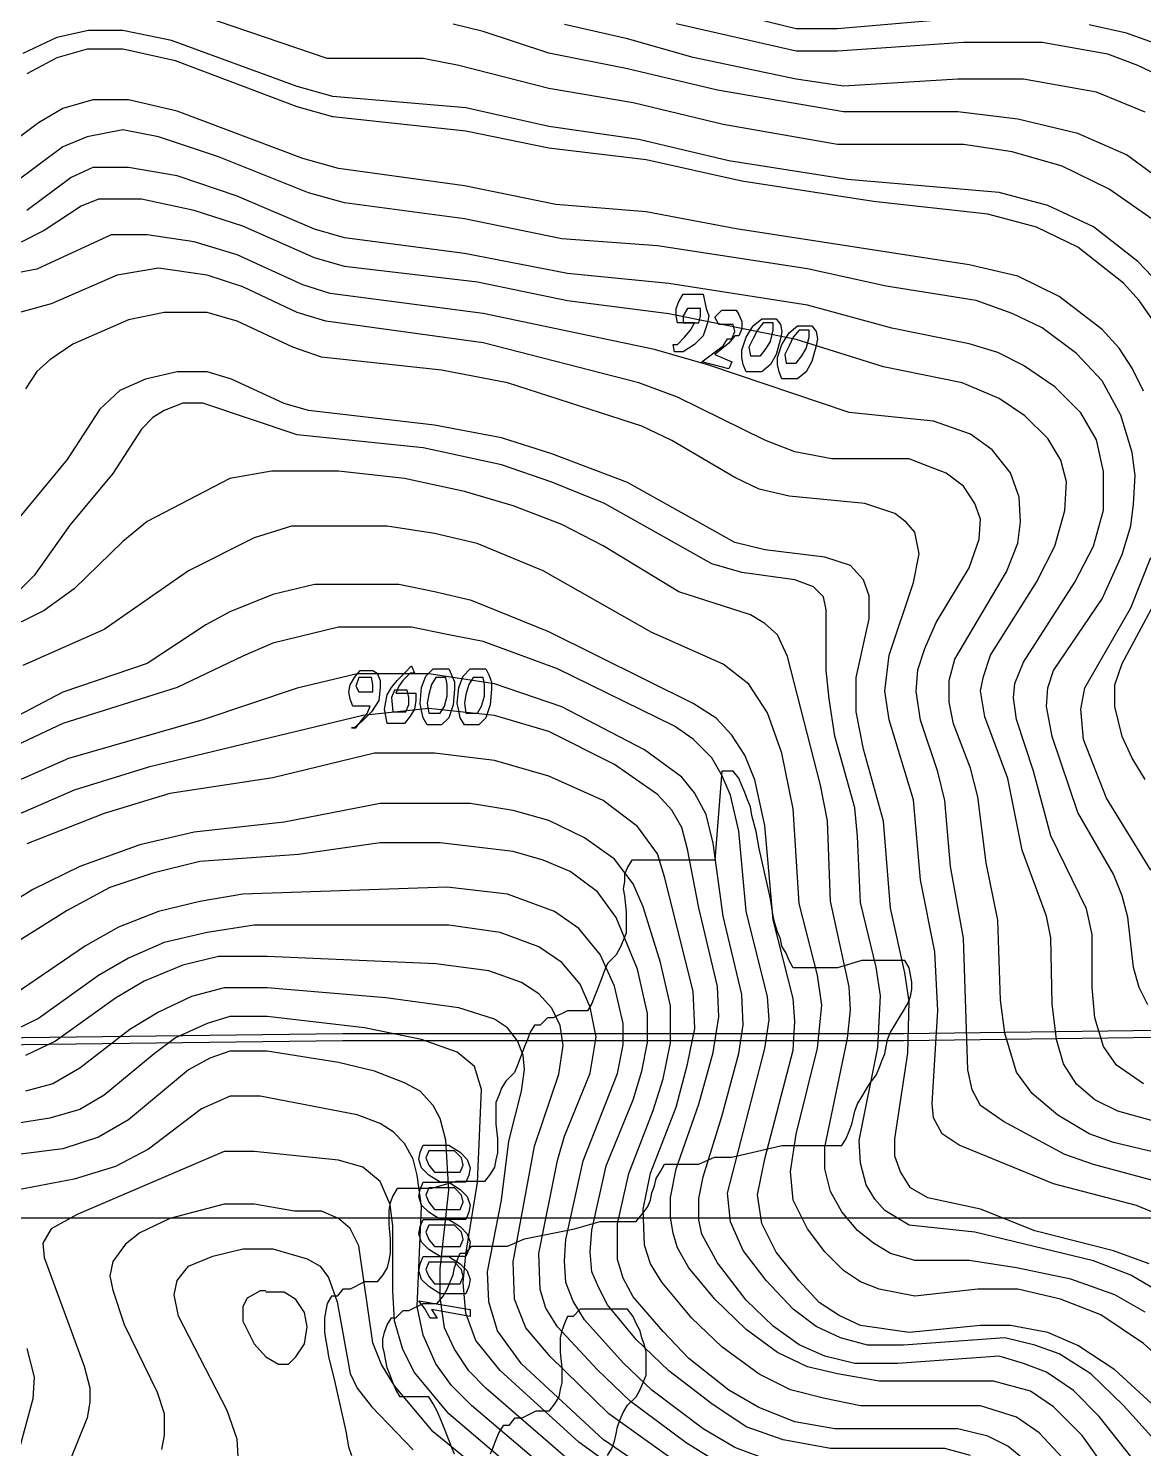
# Model space of a CAD drawing. Extents: x -0.49 to 6.91, y -0.57 to 8.11.
# Drawn here: x 0.298 to 0.709, y 0.455 to 0.978 of the extents above; entities that cross this region are included whole.
import ezdxf

# ---------------------------------------------------------------- set-up
doc = ezdxf.new("R2010")
doc.units = 0
for name, color, linetype in [('Elevations', 7, 'CONTINUOUS'), ('Grid', 7, 'CONTINUOUS'), ('topo', 7, 'CONTINUOUS'), ('topo_grid', 7, 'CONTINUOUS'), ('white', 7, 'CONTINUOUS')]:
    doc.layers.add(name, color=color, linetype=linetype)

msp = doc.modelspace()

# ---------------------------------------------------------------- linework, layer by layer
at = {"layer": 'Elevations', "color": 1}
for points in [[(0.547653, 0.874947), (0.548706, 0.872301), (0.54818, 0.869655), (0.546597, 0.864893), (0.543434, 0.861718), (0.539216, 0.859072), (0.536052, 0.859072), (0.535526, 0.861718), (0.537105, 0.861718), (0.539743, 0.864363), (0.541852, 0.867009), (0.543434, 0.869655), (0.541852, 0.869655), (0.539743, 0.869655), (0.538161, 0.869655), (0.537105, 0.869655), (0.536579, 0.872301), (0.536579, 0.874947), (0.537635, 0.877593), (0.539217, 0.880238), (0.541855, 0.880238), (0.54449, 0.880238), (0.546599, 0.880238)], [(0.539217, 0.869655), (0.540799, 0.869655), (0.542908, 0.869655), (0.543961, 0.869655), (0.545017, 0.869655), (0.545543, 0.872301), (0.545543, 0.874947), (0.543435, 0.874947), (0.541852, 0.874947), (0.540799, 0.874947), (0.539217, 0.872301)], [(0.55978, 0.87283), (0.560833, 0.870184), (0.560833, 0.867538), (0.55978, 0.864893), (0.558198, 0.864893), (0.556089, 0.862247), (0.550816, 0.858013), (0.557143, 0.855368), (0.55609, 0.852722), (0.546072, 0.855368), (0.546072, 0.855368), (0.553981, 0.861188), (0.555563, 0.863834), (0.557143, 0.863834), (0.558198, 0.86648), (0.557672, 0.869126), (0.555563, 0.869126), (0.553981, 0.869126), (0.552399, 0.869126), (0.550816, 0.871772), (0.553452, 0.874418), (0.556615, 0.874418), (0.558724, 0.874418)], [(0.57507, 0.869126), (0.575597, 0.86648), (0.57507, 0.863834), (0.573488, 0.858013), (0.571379, 0.854309), (0.568215, 0.851663), (0.564525, 0.851663), (0.562416, 0.851663), (0.561361, 0.854309), (0.560834, 0.856955), (0.560834, 0.859601), (0.562416, 0.864363), (0.565052, 0.868597), (0.568215, 0.871243), (0.571905, 0.871243), (0.573488, 0.871243)], [(0.563997, 0.857537), (0.565053, 0.857537), (0.567688, 0.857537), (0.569797, 0.860183), (0.571379, 0.862829), (0.572432, 0.867062), (0.572432, 0.869708), (0.570852, 0.869708), (0.568743, 0.869708), (0.566634, 0.867062), (0.565052, 0.863887), (0.56347, 0.860712)], [(0.588251, 0.866506), (0.588778, 0.863861), (0.588251, 0.861215), (0.586669, 0.855394), (0.58456, 0.85169), (0.581397, 0.849044), (0.577706, 0.849044), (0.575597, 0.849044), (0.574542, 0.85169), (0.574015, 0.854336), (0.574015, 0.856981), (0.575597, 0.861744), (0.578233, 0.865977), (0.581396, 0.868623), (0.585086, 0.868623), (0.586669, 0.868623)], [(0.577179, 0.854891), (0.578232, 0.854891), (0.580867, 0.854891), (0.582976, 0.857537), (0.584558, 0.860183), (0.585614, 0.864416), (0.585614, 0.867062), (0.584032, 0.867062), (0.581923, 0.867062), (0.579814, 0.864416), (0.578232, 0.861241), (0.57665, 0.858066)], [(0.426384, 0.740485), (0.427437, 0.73784), (0.427437, 0.735194), (0.426911, 0.730431), (0.424275, 0.726198), (0.421111, 0.723023), (0.417948, 0.720377), (0.416893, 0.720377), (0.418475, 0.720377), (0.420584, 0.723023), (0.422692, 0.725669), (0.423748, 0.728315), (0.422166, 0.728315), (0.420584, 0.728315), (0.418475, 0.728315), (0.417422, 0.728315), (0.416366, 0.73096), (0.41584, 0.733606), (0.416366, 0.736252), (0.417948, 0.738898), (0.420057, 0.741544), (0.422692, 0.741544), (0.424801, 0.741544)], [(0.41953, 0.733633), (0.421112, 0.733633), (0.422694, 0.733633), (0.42375, 0.733633), (0.424803, 0.733633), (0.424803, 0.736279), (0.424277, 0.738924), (0.422168, 0.738924), (0.421112, 0.738924), (0.41953, 0.738924), (0.418474, 0.735749)], [(0.434293, 0.735749), (0.433237, 0.733104), (0.436401, 0.733104), (0.437983, 0.733104), (0.439566, 0.733104), (0.440619, 0.733104), (0.440619, 0.730458), (0.440092, 0.727283), (0.43851, 0.724637), (0.436401, 0.721991), (0.433763, 0.721991), (0.431654, 0.721991), (0.430072, 0.721991), (0.429546, 0.724637), (0.429019, 0.727283), (0.429546, 0.729929), (0.430072, 0.732574), (0.431654, 0.73522), (0.433763, 0.737866), (0.436401, 0.740512), (0.439036, 0.743158), (0.440089, 0.740512), (0.438507, 0.740512), (0.435869, 0.737866)], [(0.453801, 0.739956), (0.454854, 0.73731), (0.454854, 0.734665), (0.454327, 0.728844), (0.452745, 0.724081), (0.45011, 0.721435), (0.446946, 0.721435), (0.444837, 0.721435), (0.443255, 0.724081), (0.442729, 0.726727), (0.442202, 0.729373), (0.442729, 0.735194), (0.444311, 0.739427), (0.446946, 0.742073), (0.450637, 0.742073), (0.452746, 0.742073)], [(0.445365, 0.725722), (0.446947, 0.725722), (0.449585, 0.725722), (0.451167, 0.728368), (0.452223, 0.732072), (0.452223, 0.736305), (0.451696, 0.738951), (0.450114, 0.738951), (0.448005, 0.738951), (0.446423, 0.736305), (0.44537, 0.732601), (0.444844, 0.729426)], [(0.467509, 0.739956), (0.468565, 0.73731), (0.468565, 0.734665), (0.468035, 0.728844), (0.466453, 0.724081), (0.463818, 0.721435), (0.460655, 0.721435), (0.458546, 0.721435), (0.456964, 0.724081), (0.456437, 0.726727), (0.455911, 0.729373), (0.456437, 0.735194), (0.45802, 0.739427), (0.460655, 0.742073), (0.464345, 0.742073), (0.466454, 0.742073)], [(0.459073, 0.725722), (0.460655, 0.725722), (0.46329, 0.725722), (0.464873, 0.728368), (0.465926, 0.732072), (0.465926, 0.736305), (0.465399, 0.738951), (0.463817, 0.738951), (0.461708, 0.738951), (0.460126, 0.736305), (0.45907, 0.732601), (0.458544, 0.729426)], [(0.432184, 0.726251), (0.434293, 0.726251), (0.435875, 0.726251), (0.436931, 0.726251), (0.437984, 0.728897), (0.437984, 0.731543), (0.437457, 0.734188), (0.435875, 0.734188), (0.434293, 0.734188), (0.43271, 0.734188), (0.431655, 0.731543)], [(0.456965, 0.56385), (0.4596, 0.561204), (0.460653, 0.558029), (0.460127, 0.555383), (0.459074, 0.552737), (0.457492, 0.552737), (0.455383, 0.552737), (0.449583, 0.552737), (0.445365, 0.555383), (0.442729, 0.558029), (0.441674, 0.561204), (0.442203, 0.56385), (0.443256, 0.566495), (0.444838, 0.566495), (0.446947, 0.566495), (0.452747, 0.566495)], [(0.451165, 0.556468), (0.454328, 0.556468), (0.456966, 0.556468), (0.458019, 0.559114), (0.457492, 0.561759), (0.454857, 0.564405), (0.451693, 0.564405), (0.447475, 0.564405), (0.445366, 0.564405), (0.444313, 0.561759), (0.445366, 0.559114), (0.447475, 0.556468)], [(0.456965, 0.550144), (0.4596, 0.547498), (0.460653, 0.544323), (0.460127, 0.541678), (0.459074, 0.539032), (0.457492, 0.539032), (0.455383, 0.539032), (0.449583, 0.539032), (0.445365, 0.541678), (0.442729, 0.544323), (0.441674, 0.547498), (0.442203, 0.550144), (0.443256, 0.55279), (0.444838, 0.55279), (0.446947, 0.55279), (0.452747, 0.55279)], [(0.451165, 0.542762), (0.454328, 0.542762), (0.456966, 0.542762), (0.458019, 0.545408), (0.457492, 0.548054), (0.454857, 0.5507), (0.451693, 0.5507), (0.447475, 0.5507), (0.445366, 0.5507), (0.444313, 0.548054), (0.445366, 0.545408), (0.447475, 0.542762)], [(0.456965, 0.536439), (0.4596, 0.533793), (0.460653, 0.530618), (0.460127, 0.527972), (0.459074, 0.525326), (0.457492, 0.525326), (0.455383, 0.525326), (0.449583, 0.525326), (0.445365, 0.527972), (0.442729, 0.530618), (0.441674, 0.533793), (0.442203, 0.536439), (0.443256, 0.539085), (0.444838, 0.539085), (0.446947, 0.539085), (0.452747, 0.539085)], [(0.451165, 0.529057), (0.454328, 0.529057), (0.456966, 0.529057), (0.458019, 0.531703), (0.457492, 0.534349), (0.454857, 0.536994), (0.451693, 0.536994), (0.447475, 0.536994), (0.445366, 0.536994), (0.444313, 0.534349), (0.445366, 0.531703), (0.447475, 0.529057)], [(0.456965, 0.522733), (0.4596, 0.520088), (0.460653, 0.516913), (0.460127, 0.514267), (0.459074, 0.511621), (0.457492, 0.511621), (0.455383, 0.511621), (0.449583, 0.511621), (0.445365, 0.514267), (0.442729, 0.516913), (0.441674, 0.520088), (0.442203, 0.522733), (0.443256, 0.525379), (0.444838, 0.525379), (0.446947, 0.525379), (0.452747, 0.525379)], [(0.451165, 0.515351), (0.454328, 0.515351), (0.456966, 0.515351), (0.458019, 0.517997), (0.457492, 0.520643), (0.454857, 0.523289), (0.451693, 0.523289), (0.447475, 0.523289), (0.445366, 0.523289), (0.444313, 0.520643), (0.445366, 0.517997), (0.447475, 0.515351)], [(0.460655, 0.505853), (0.460655, 0.503207), (0.44642, 0.505853), (0.448529, 0.502678), (0.445891, 0.502678), (0.443782, 0.506382), (0.441673, 0.509028), (0.441673, 0.509028)]]:
    msp.add_lwpolyline(points, close=True, dxfattribs=at)
at = {"layer": 'Grid', "color": 1}
for points in [[(0.006687, 1.43962), (0.207044, 1.43962), (0.414256, 1.43962), (0.621468, 1.43962), (0.828679, 1.43962), (0.828679, 1.23134), (0.828152, 1.023616), (0.827626, 0.815363), (0.827626, 0.607612), (0.620414, 0.604966), (0.41373, 0.604966), (0.207045, 0.60232), (0.006688, 0.60232)], [(0.006687, 0.604992), (0.207044, 0.604992), (0.413729, 0.607638), (0.620413, 0.607638), (0.827625, 0.610284), (0.825516, 0.34877), (0.82499, 0.139987), (0.823407, 0.00079)]]:
    msp.add_lwpolyline(points, dxfattribs=at)
at = {"layer": 'topo', "color": 2}
for points in [[(0.71374, 0.906882), (0.696341, 0.919053), (0.678942, 0.927519), (0.660488, 0.932811), (0.642562, 0.935457), (0.609344, 0.935457), (0.596159, 0.935457), (0.553979, 0.942865), (0.520763, 0.950803), (0.489655, 0.956094), (0.456439, 0.964561), (0.443258, 0.967207), (0.416895, 0.967207), (0.407928, 0.967207), (0.350458, 0.986786)], [(0.644666, 0.982315), (0.596159, 0.978081), (0.580869, 0.978081), (0.536053, 0.989194)], [(0.717954, 0.920534), (0.702664, 0.931647), (0.684738, 0.939584), (0.662594, 0.944876), (0.640449, 0.947522), (0.598265, 0.947522), (0.551868, 0.955459), (0.518651, 0.963397), (0.489653, 0.969218), (0.4654, 0.977155), (0.454327, 0.979801)], [(0.709522, 0.947416), (0.691596, 0.954824), (0.664706, 0.959587), (0.640453, 0.959587), (0.598269, 0.956941), (0.58087, 0.959587), (0.542908, 0.967524), (0.518655, 0.974404), (0.495456, 0.979695)], [(0.716903, 0.959851), (0.706885, 0.964614), (0.695813, 0.968847), (0.671559, 0.973081), (0.642561, 0.973081), (0.596159, 0.969906), (0.580869, 0.969906), (0.53658, 0.97996)], [(0.714794, 0.97226), (0.702667, 0.976494), (0.688959, 0.979669)], [(0.720063, 0.878598), (0.706882, 0.892356), (0.690538, 0.905056), (0.673666, 0.912994), (0.655739, 0.917756), (0.599851, 0.922519), (0.556086, 0.929398), (0.522869, 0.937335), (0.489653, 0.942098), (0.459072, 0.948977), (0.410039, 0.95321), (0.396858, 0.956915), (0.350456, 0.973848), (0.332529, 0.977552), (0.319876, 0.977552), (0.308277, 0.974906), (0.295623, 0.969085)], [(0.71321, 0.869523), (0.70741, 0.877989), (0.70161, 0.884339), (0.684738, 0.897569), (0.669448, 0.904977), (0.651522, 0.909739), (0.609343, 0.914502), (0.560835, 0.92191), (0.525506, 0.929848), (0.489654, 0.934081), (0.459074, 0.940431), (0.410039, 0.945723), (0.396859, 0.949427), (0.352038, 0.96636), (0.332529, 0.970594), (0.319348, 0.970594), (0.308276, 0.967419), (0.297204, 0.961598)], [(0.708998, 0.844546), (0.70478, 0.853013), (0.700035, 0.860421), (0.693708, 0.8673), (0.677886, 0.879471), (0.662596, 0.886879), (0.64467, 0.891113), (0.558729, 0.904342), (0.525513, 0.910692), (0.492292, 0.913338), (0.458548, 0.920217), (0.412151, 0.926567), (0.398969, 0.930271), (0.352572, 0.947734), (0.334646, 0.951967), (0.321461, 0.951967), (0.310385, 0.948792), (0.301422, 0.9435), (0.285077, 0.931329)], [(0.710576, 0.618221), (0.707413, 0.624571), (0.705305, 0.63198), (0.703196, 0.650501), (0.701087, 0.658438), (0.697923, 0.666376), (0.684742, 0.68913), (0.675252, 0.717096), (0.673143, 0.728209), (0.67367, 0.735088), (0.675779, 0.741438), (0.693704, 0.767896), (0.701087, 0.7843), (0.70425, 0.794884), (0.705305, 0.802821), (0.705832, 0.813405), (0.704776, 0.821871), (0.700558, 0.83563), (0.693704, 0.84833), (0.684214, 0.858384), (0.67156, 0.867909), (0.660488, 0.8732), (0.647302, 0.877963), (0.614086, 0.883255), (0.585087, 0.889605), (0.529727, 0.898071), (0.494401, 0.900717), (0.458544, 0.908125), (0.414255, 0.913946), (0.401074, 0.91765), (0.367858, 0.93088), (0.345714, 0.938288), (0.332532, 0.940934), (0.319351, 0.938288), (0.310388, 0.934584), (0.291935, 0.920825)], [(0.708996, 0.589091), (0.698978, 0.59597), (0.694233, 0.602849), (0.69107, 0.613433), (0.690015, 0.624545), (0.690015, 0.644124), (0.687906, 0.653649), (0.674725, 0.680557), (0.668398, 0.70437), (0.662071, 0.72342), (0.661018, 0.731357), (0.661544, 0.736649), (0.664707, 0.744586), (0.683688, 0.774114), (0.690542, 0.787343), (0.694233, 0.800572), (0.694233, 0.81486), (0.691598, 0.826501), (0.685798, 0.836556), (0.676308, 0.846081), (0.664708, 0.854018), (0.655218, 0.858781), (0.644673, 0.861956), (0.616197, 0.867776), (0.58509, 0.876243), (0.533947, 0.884181), (0.496513, 0.887885), (0.458551, 0.895293), (0.414258, 0.901114), (0.403186, 0.904289), (0.374715, 0.91646), (0.35257, 0.923868), (0.334644, 0.927043), (0.321463, 0.927043), (0.313554, 0.923339), (0.29721, 0.911168)], [(0.724283, 0.572052), (0.699503, 0.578931), (0.691067, 0.583164), (0.684212, 0.588985), (0.679467, 0.596393), (0.676832, 0.605389), (0.675249, 0.618618), (0.674723, 0.64296), (0.673141, 0.650898), (0.664178, 0.675239), (0.658906, 0.701698), (0.65047, 0.724452), (0.648888, 0.733977), (0.649943, 0.739268), (0.652579, 0.747206), (0.669451, 0.774088), (0.676305, 0.787317), (0.679996, 0.800546), (0.680522, 0.811129), (0.678413, 0.819067), (0.673667, 0.827004), (0.665232, 0.835471), (0.655741, 0.841821), (0.642033, 0.847642), (0.613034, 0.853463), (0.580868, 0.863517), (0.533943, 0.873042), (0.496509, 0.877804), (0.463292, 0.884683), (0.414259, 0.890504), (0.403182, 0.893679), (0.37682, 0.905321), (0.358893, 0.911142), (0.339385, 0.915375), (0.330422, 0.915375), (0.323568, 0.915375), (0.317241, 0.912729), (0.303533, 0.903733), (0.295097, 0.8995)], [(0.722174, 0.561654), (0.697921, 0.567474), (0.688958, 0.570649), (0.677358, 0.577529), (0.667868, 0.585466), (0.662068, 0.593404), (0.65785, 0.607691), (0.656268, 0.619862), (0.655215, 0.649389), (0.650997, 0.670556), (0.647834, 0.694898), (0.645196, 0.705481), (0.638869, 0.721885), (0.637287, 0.729823), (0.637287, 0.73776), (0.639395, 0.745698), (0.658375, 0.777845), (0.662593, 0.788428), (0.663649, 0.796365), (0.663122, 0.805361), (0.659958, 0.814357), (0.653104, 0.822824), (0.645196, 0.828645), (0.631487, 0.833407), (0.60038, 0.836582), (0.548705, 0.854045), (0.52867, 0.859865), (0.4654, 0.873095), (0.408985, 0.880503), (0.398968, 0.883678), (0.374714, 0.89479), (0.358893, 0.899553), (0.341493, 0.902199), (0.328312, 0.902199), (0.300896, 0.889499), (0.258716, 0.881561)], [(0.717959, 0.551943), (0.690538, 0.559352), (0.679993, 0.563056), (0.657321, 0.575227), (0.648885, 0.581048), (0.645722, 0.586868), (0.64414, 0.594277), (0.642558, 0.642775), (0.637813, 0.669233), (0.635704, 0.693575), (0.633069, 0.704158), (0.626742, 0.723208), (0.625159, 0.733791), (0.625686, 0.741729), (0.628321, 0.749666), (0.632539, 0.759191), (0.644666, 0.7793), (0.648357, 0.789883), (0.648884, 0.797291), (0.646775, 0.803112), (0.642557, 0.809462), (0.63623, 0.814225), (0.629376, 0.816871), (0.622522, 0.819516), (0.594051, 0.819516), (0.580342, 0.822162), (0.56927, 0.826396), (0.537108, 0.842271), (0.522873, 0.847562), (0.465398, 0.862379), (0.407401, 0.870316), (0.396856, 0.873491), (0.376821, 0.883016), (0.36364, 0.88725), (0.345714, 0.889896), (0.330424, 0.88725), (0.306166, 0.876666), (0.275058, 0.8682)], [(0.717961, 0.539455), (0.706361, 0.544218), (0.675776, 0.552155), (0.640978, 0.566443), (0.634651, 0.570676), (0.631488, 0.576497), (0.630962, 0.581788), (0.63307, 0.616078), (0.632015, 0.637774), (0.626743, 0.664233), (0.624107, 0.69376), (0.615143, 0.723288), (0.613561, 0.733871), (0.615143, 0.7471), (0.624107, 0.773982), (0.626216, 0.784565), (0.624634, 0.792503), (0.62147, 0.796207), (0.617252, 0.799382), (0.60618, 0.803086), (0.578236, 0.805732), (0.567164, 0.808378), (0.558201, 0.812611), (0.535002, 0.826369), (0.52393, 0.831661), (0.474365, 0.847536), (0.450111, 0.852298), (0.405823, 0.857061), (0.395278, 0.860765), (0.374715, 0.87029), (0.363643, 0.873465), (0.347826, 0.873465), (0.334645, 0.870819), (0.314082, 0.861823), (0.305646, 0.856003), (0.300897, 0.851769), (0.296679, 0.845419)], [(0.711103, 0.522707), (0.697921, 0.527469), (0.668923, 0.534878), (0.648883, 0.542815), (0.629375, 0.547049), (0.623048, 0.550753), (0.619358, 0.556574), (0.617249, 0.562394), (0.617249, 0.568744), (0.621994, 0.600362), (0.62252, 0.619412), (0.620938, 0.629995), (0.615665, 0.653808), (0.61303, 0.685981), (0.605649, 0.71244), (0.603013, 0.726198), (0.603013, 0.738898), (0.607759, 0.760594), (0.607759, 0.76906), (0.60565, 0.774881), (0.600905, 0.780173), (0.591414, 0.783348), (0.56927, 0.785994), (0.558198, 0.78864), (0.518654, 0.810865), (0.49071, 0.821448), (0.472257, 0.827269), (0.447472, 0.832031), (0.401074, 0.837323), (0.392111, 0.839969), (0.372603, 0.848965), (0.36364, 0.85161), (0.352568, 0.85161), (0.340968, 0.848965), (0.331478, 0.844731), (0.324097, 0.837852), (0.31197, 0.819331), (0.294571, 0.798165)], [(0.713214, 0.513182), (0.704251, 0.518474), (0.690543, 0.523765), (0.646782, 0.534349), (0.622524, 0.536994), (0.613561, 0.542286), (0.60987, 0.546519), (0.606707, 0.551811), (0.604598, 0.559749), (0.604072, 0.568215), (0.610926, 0.602479), (0.611979, 0.621529), (0.610397, 0.632112), (0.604598, 0.655925), (0.603542, 0.680266), (0.602489, 0.69085), (0.595107, 0.717308), (0.592999, 0.731066), (0.591946, 0.74165), (0.591946, 0.763875), (0.59089, 0.768637), (0.5872, 0.772341), (0.580345, 0.774987), (0.560837, 0.777633), (0.549765, 0.780808), (0.510222, 0.803033), (0.490714, 0.81097), (0.47226, 0.81732), (0.443257, 0.82367), (0.39686, 0.828433), (0.362061, 0.840075), (0.35468, 0.840075), (0.347826, 0.837429), (0.343608, 0.834783), (0.33939, 0.83055), (0.328845, 0.814145), (0.313028, 0.795095), (0.299847, 0.776575), (0.294574, 0.771283)], [(0.709519, 0.504848), (0.698447, 0.511198), (0.682102, 0.517018), (0.662067, 0.521252), (0.644668, 0.523898), (0.624633, 0.523898), (0.615665, 0.526543), (0.609338, 0.530248), (0.603539, 0.53501), (0.59774, 0.541889), (0.593522, 0.549298), (0.591413, 0.557764), (0.591413, 0.565702), (0.599849, 0.605786), (0.600902, 0.616369), (0.600375, 0.624836), (0.593522, 0.65648), (0.592468, 0.686008), (0.589831, 0.699237), (0.577705, 0.746703), (0.574014, 0.754641), (0.569269, 0.758874), (0.563996, 0.762049), (0.537634, 0.770516), (0.50969, 0.787449), (0.4944, 0.795386), (0.476474, 0.802266), (0.458547, 0.807557), (0.436399, 0.81232), (0.412145, 0.814966), (0.387365, 0.814966), (0.372075, 0.81232), (0.341494, 0.796445), (0.332531, 0.789036), (0.314605, 0.771574), (0.303533, 0.763636), (0.253444, 0.738766)], [(0.726388, 0.477384), (0.708989, 0.493259), (0.693172, 0.503842), (0.678409, 0.509663), (0.662592, 0.513367), (0.647829, 0.513367), (0.624629, 0.510721), (0.611444, 0.513367), (0.60459, 0.516013), (0.598263, 0.520246), (0.591409, 0.527125), (0.585082, 0.535592), (0.57981, 0.546175), (0.578754, 0.556759), (0.580863, 0.570517), (0.588771, 0.602161), (0.590354, 0.618036), (0.588771, 0.629149), (0.581917, 0.655607), (0.579809, 0.690426), (0.575591, 0.711064), (0.570319, 0.72588), (0.563464, 0.736464), (0.553974, 0.743872), (0.527612, 0.755514), (0.487541, 0.778268), (0.463288, 0.788322), (0.44747, 0.792026), (0.430071, 0.794672), (0.410032, 0.794672), (0.394741, 0.794672), (0.381033, 0.790439), (0.35678, 0.778268), (0.325672, 0.756572), (0.295619, 0.743343)], [(0.711635, 0.66791), (0.69529, 0.694369), (0.68685, 0.716064), (0.685794, 0.727177), (0.687376, 0.735114), (0.704252, 0.764642), (0.711634, 0.783163)], [(0.716373, 0.467171), (0.698447, 0.483575), (0.684738, 0.492571), (0.673666, 0.497333), (0.659958, 0.499979), (0.648887, 0.499979), (0.622524, 0.497333), (0.604598, 0.499979), (0.596685, 0.503683), (0.589304, 0.508446), (0.581922, 0.516383), (0.573486, 0.526967), (0.568214, 0.53755), (0.566632, 0.548133), (0.569267, 0.561363), (0.579812, 0.601447), (0.580338, 0.61203), (0.579812, 0.620497), (0.572431, 0.649495), (0.569267, 0.684288), (0.565577, 0.701221), (0.561886, 0.710217), (0.557141, 0.717625), (0.551341, 0.723975), (0.542905, 0.729267), (0.489653, 0.755725), (0.461182, 0.767367), (0.447474, 0.770542), (0.434293, 0.773188), (0.419002, 0.773188), (0.403181, 0.773188), (0.387891, 0.769484), (0.372073, 0.763134), (0.36311, 0.758371), (0.341493, 0.744084), (0.310386, 0.7335), (0.27506, 0.71498)], [(0.709517, 0.701248), (0.704772, 0.709185), (0.701082, 0.717123), (0.698444, 0.728235), (0.698444, 0.736173), (0.701082, 0.74411), (0.715317, 0.770569)], [(0.715321, 0.455132), (0.701612, 0.470478), (0.689486, 0.48212), (0.677886, 0.489528), (0.668923, 0.492703), (0.657851, 0.495349), (0.620417, 0.492703), (0.607236, 0.492703), (0.597218, 0.495349), (0.588255, 0.499582), (0.579814, 0.505932), (0.569797, 0.516516), (0.561361, 0.527628), (0.556616, 0.538211), (0.55556, 0.548795), (0.569269, 0.602055), (0.570851, 0.612639), (0.570324, 0.621105), (0.562415, 0.65275), (0.55978, 0.682277), (0.556617, 0.695506), (0.553453, 0.702915), (0.549763, 0.709265), (0.542908, 0.716144), (0.536054, 0.720906), (0.49282, 0.742073), (0.465403, 0.752127), (0.452222, 0.754773), (0.439041, 0.757419), (0.425331, 0.757419), (0.41215, 0.757419), (0.387892, 0.751598), (0.37682, 0.746835), (0.352566, 0.735194), (0.310387, 0.721965), (0.282443, 0.708735)], [(0.704776, 0.451031), (0.692649, 0.466377), (0.683159, 0.475902), (0.673141, 0.482781), (0.664705, 0.485956), (0.655742, 0.488602), (0.618308, 0.485956), (0.60249, 0.485956), (0.591418, 0.488602), (0.581928, 0.492835), (0.572437, 0.499715), (0.562415, 0.50924), (0.55187, 0.522998), (0.546071, 0.533581), (0.545016, 0.538873), (0.545016, 0.54681), (0.546598, 0.554748), (0.553452, 0.576973), (0.559779, 0.600256), (0.561366, 0.61084), (0.560835, 0.621952), (0.553981, 0.65095), (0.55029, 0.677832), (0.547654, 0.688415), (0.543436, 0.696353), (0.53869, 0.702174), (0.524982, 0.712228), (0.494402, 0.728103), (0.469621, 0.73657), (0.445368, 0.740274), (0.432187, 0.740274), (0.419006, 0.740274), (0.396862, 0.734982), (0.362059, 0.72334), (0.312498, 0.709053), (0.261882, 0.686828)], [(0.695813, 0.446084), (0.686321, 0.459313), (0.675777, 0.469896), (0.667342, 0.475717), (0.653632, 0.479421), (0.611454, 0.479421), (0.596163, 0.482067), (0.585091, 0.484713), (0.574019, 0.490004), (0.562419, 0.498471), (0.55082, 0.509584), (0.541326, 0.521225), (0.537108, 0.528634), (0.535525, 0.533925), (0.53447, 0.539746), (0.53447, 0.547154), (0.536578, 0.557738), (0.545014, 0.58155), (0.550292, 0.6006), (0.5524, 0.613829), (0.551874, 0.624942), (0.545015, 0.65394), (0.540797, 0.675636), (0.538688, 0.683574), (0.534998, 0.689924), (0.529725, 0.695744), (0.513908, 0.706857), (0.489655, 0.719028), (0.469619, 0.724849), (0.445366, 0.727494), (0.421113, 0.724849), (0.342022, 0.705799), (0.314605, 0.697332), (0.280334, 0.682515)], [(0.678941, 0.451296), (0.670506, 0.460292), (0.66207, 0.466113), (0.648889, 0.470346), (0.6046, 0.470346), (0.591419, 0.472992), (0.578765, 0.476167), (0.567165, 0.481988), (0.553457, 0.492042), (0.542385, 0.502625), (0.531309, 0.515854), (0.52709, 0.522733), (0.524981, 0.529613), (0.524452, 0.542842), (0.52709, 0.556071), (0.536579, 0.580413), (0.540802, 0.596288), (0.54344, 0.609517), (0.542913, 0.623275), (0.532363, 0.66545), (0.529728, 0.673916), (0.522347, 0.68397), (0.509693, 0.693495), (0.489657, 0.702491), (0.469622, 0.708312), (0.447478, 0.710958), (0.425334, 0.710958), (0.387899, 0.701962), (0.349938, 0.696141), (0.32568, 0.688733), (0.297209, 0.67762)], [(0.667336, 0.448544), (0.6589, 0.455423), (0.651518, 0.459128), (0.640446, 0.461773), (0.613557, 0.461773), (0.595103, 0.461773), (0.580339, 0.464419), (0.567158, 0.469711), (0.556086, 0.476061), (0.541323, 0.487703), (0.531834, 0.497757), (0.520757, 0.510457), (0.517066, 0.517336), (0.514957, 0.524215), (0.514957, 0.537444), (0.519175, 0.555965), (0.528143, 0.579248), (0.531834, 0.59089), (0.534469, 0.604119), (0.534469, 0.617878), (0.530778, 0.633753), (0.524451, 0.65439), (0.520756, 0.662857), (0.513902, 0.671853), (0.50283, 0.67979), (0.489648, 0.68614), (0.476467, 0.689844), (0.46065, 0.69249), (0.44536, 0.69249), (0.427434, 0.69249), (0.392108, 0.685611), (0.358892, 0.681907), (0.338856, 0.677144), (0.316708, 0.669207), (0.299309, 0.66074), (0.266092, 0.640103)], [(0.645194, 0.451957), (0.635703, 0.454603), (0.609341, 0.454603), (0.593524, 0.454603), (0.576125, 0.457778), (0.562416, 0.462541), (0.549762, 0.471007), (0.533945, 0.483178), (0.521819, 0.49482), (0.511274, 0.50752), (0.50811, 0.51387), (0.505475, 0.519691), (0.504943, 0.527099), (0.505475, 0.535036), (0.510747, 0.558849), (0.520765, 0.583191), (0.523928, 0.593774), (0.526037, 0.604357), (0.526037, 0.614941), (0.522347, 0.631345), (0.514438, 0.650395), (0.507584, 0.65992), (0.497562, 0.667328), (0.487544, 0.671561), (0.476472, 0.674736), (0.449583, 0.677911), (0.427438, 0.677911), (0.397385, 0.673678), (0.361005, 0.671032), (0.343606, 0.666799), (0.327789, 0.661507), (0.311967, 0.653041), (0.278223, 0.631874)], [(0.572435, 0.449655), (0.558199, 0.454947), (0.5466, 0.461826), (0.527619, 0.476114), (0.517074, 0.486168), (0.502839, 0.502043), (0.498621, 0.508922), (0.495983, 0.515801), (0.495456, 0.523739), (0.495983, 0.531676), (0.50231, 0.560675), (0.514964, 0.592848), (0.517073, 0.603431), (0.517073, 0.611369), (0.513909, 0.625127), (0.508637, 0.636769), (0.500728, 0.646294), (0.491764, 0.652644), (0.474361, 0.658994), (0.452217, 0.66164), (0.376821, 0.658994), (0.361004, 0.656348), (0.345714, 0.652644), (0.33095, 0.646823), (0.318825, 0.639944), (0.292457, 0.621952)], [(0.55398, 0.448174), (0.540272, 0.45664), (0.519709, 0.471986), (0.507583, 0.483628), (0.49282, 0.499503), (0.488602, 0.506382), (0.486494, 0.513261), (0.485967, 0.52649), (0.492821, 0.560754), (0.495456, 0.56975), (0.504947, 0.593033), (0.507056, 0.606262), (0.504947, 0.617375), (0.501256, 0.625841), (0.494402, 0.633779), (0.485966, 0.6396), (0.471726, 0.644891), (0.452745, 0.647537), (0.38104, 0.647537), (0.363641, 0.644891), (0.347823, 0.641187), (0.334642, 0.635366), (0.32357, 0.629016), (0.301426, 0.613141), (0.288245, 0.606791)], [(0.542905, 0.445078), (0.511798, 0.467303), (0.490181, 0.48847), (0.481218, 0.499053), (0.477, 0.509636), (0.476474, 0.523395), (0.484382, 0.566125), (0.493345, 0.592583), (0.494927, 0.603167), (0.493874, 0.610575), (0.49071, 0.616925), (0.485965, 0.622217), (0.479638, 0.62645), (0.467511, 0.630683), (0.447999, 0.633329), (0.385784, 0.635975), (0.367858, 0.635975), (0.354677, 0.6328), (0.340441, 0.626979), (0.329896, 0.620629), (0.307752, 0.604754), (0.29668, 0.599463)], [(0.542905, 0.435156), (0.509689, 0.45791), (0.479636, 0.48585), (0.470672, 0.498021), (0.467509, 0.508605), (0.466983, 0.519717), (0.472255, 0.546175), (0.47489, 0.567871), (0.479636, 0.586392), (0.480689, 0.59433), (0.480163, 0.599621), (0.478054, 0.604913), (0.474363, 0.609675), (0.469618, 0.61285), (0.456437, 0.617084), (0.429543, 0.620788), (0.385782, 0.624492), (0.369964, 0.624492), (0.357838, 0.621317), (0.345711, 0.615496), (0.335166, 0.609146), (0.316713, 0.594859), (0.306695, 0.589038), (0.296677, 0.586392)], [(0.548704, 0.422086), (0.500725, 0.456879), (0.471727, 0.483337), (0.462764, 0.494449), (0.459073, 0.504504), (0.458017, 0.515616), (0.459073, 0.526199), (0.463291, 0.552658), (0.464873, 0.586948), (0.462235, 0.595414), (0.455908, 0.600706), (0.442727, 0.605469), (0.421633, 0.609702), (0.38578, 0.613935), (0.372072, 0.613935), (0.363636, 0.611289), (0.352037, 0.605998), (0.344128, 0.600177), (0.325674, 0.584831), (0.316711, 0.579539), (0.305639, 0.576364), (0.268205, 0.570544)], [(0.498617, 0.448941), (0.466455, 0.476881), (0.460128, 0.483231), (0.454857, 0.491169), (0.451165, 0.499106), (0.449583, 0.510219), (0.449583, 0.520802), (0.452747, 0.5498), (0.451692, 0.568321), (0.449583, 0.576259), (0.446948, 0.581021), (0.442203, 0.586313), (0.436403, 0.589488), (0.425331, 0.593721), (0.412146, 0.596896), (0.385783, 0.601129), (0.372075, 0.601129), (0.364694, 0.598484), (0.356785, 0.59425), (0.334641, 0.575729), (0.323568, 0.569379), (0.310387, 0.565146), (0.277171, 0.560913)], [(0.492295, 0.44394), (0.461187, 0.470399), (0.453806, 0.477807), (0.448006, 0.485745), (0.443261, 0.496328), (0.441152, 0.506911), (0.442734, 0.543794), (0.441152, 0.555436), (0.43957, 0.561257), (0.436407, 0.567078), (0.432189, 0.571311), (0.427444, 0.574486), (0.419008, 0.577661), (0.383151, 0.58454), (0.372078, 0.58454), (0.361534, 0.579778), (0.342025, 0.564961), (0.329899, 0.558611), (0.314609, 0.553848), (0.283501, 0.548028)], [(0.487546, 0.437776), (0.452747, 0.467303), (0.440094, 0.482649), (0.435876, 0.491116), (0.432712, 0.501699), (0.432185, 0.512811), (0.432185, 0.536624), (0.43113, 0.544561), (0.427439, 0.553028), (0.421112, 0.55832), (0.412149, 0.560966), (0.381038, 0.564141), (0.369966, 0.564141), (0.315659, 0.540857), (0.306168, 0.535566), (0.303005, 0.530274), (0.303531, 0.524982), (0.318294, 0.484924), (0.320403, 0.476987), (0.320403, 0.471695), (0.319347, 0.465874), (0.31302, 0.449999)], [(0.495982, 0.420604), (0.446948, 0.460689), (0.432712, 0.477622), (0.427967, 0.485559), (0.424804, 0.493497), (0.419531, 0.529348), (0.416368, 0.535698), (0.41215, 0.539402), (0.405823, 0.542048), (0.395805, 0.542048), (0.381038, 0.544694), (0.369966, 0.544694), (0.349931, 0.539402), (0.338858, 0.53411), (0.333586, 0.529877), (0.328841, 0.523527), (0.327785, 0.518235), (0.328841, 0.512944), (0.333059, 0.500244), (0.345185, 0.475373), (0.347823, 0.467435), (0.347823, 0.459498), (0.346767, 0.454206)], [(0.37524, 0.449497), (0.374714, 0.457963), (0.371023, 0.468547), (0.353097, 0.503339), (0.351514, 0.511277), (0.35257, 0.516569), (0.356788, 0.52186), (0.365751, 0.525564), (0.376823, 0.52821), (0.387895, 0.52821), (0.400549, 0.524506), (0.405294, 0.52186), (0.408458, 0.517627), (0.411621, 0.508631), (0.416366, 0.482173), (0.419004, 0.476881), (0.424276, 0.470002), (0.439566, 0.454127)], [(0.385257, 0.512706), (0.383148, 0.512706), (0.378403, 0.51006), (0.376821, 0.506885), (0.376821, 0.501593), (0.381039, 0.493126), (0.385257, 0.488364), (0.390003, 0.485718), (0.393693, 0.485718), (0.396331, 0.488364), (0.399494, 0.493126), (0.40055, 0.499476), (0.399494, 0.504768), (0.396331, 0.509531), (0.392113, 0.512176), (0.387895, 0.512176), (0.385257, 0.512176), (0.385257, 0.512176), (0.385257, 0.512176)], [(0.297209, 0.491407), (0.299845, 0.480823), (0.299318, 0.472886), (0.291409, 0.443358)]]:
    msp.add_lwpolyline(points, dxfattribs=at)
at = {"layer": 'topo_grid', "color": 7}
msp.add_lwpolyline([(0.034631, 0.539614), (0.06363, 0.539614), (0.100537, 0.539614), (0.137975, 0.539614), (0.174883, 0.539614), (0.212317, 0.539614), (0.249224, 0.539614), (0.286659, 0.539614), (0.324097, 0.539614), (0.361005, 0.539614), (0.398439, 0.539614), (0.435346, 0.539614), (0.47278, 0.539614), (0.509692, 0.539614), (0.547127, 0.539614), (0.584561, 0.539614), (0.621468, 0.539614), (0.658902, 0.539614), (0.695814, 0.539614), (0.733248, 0.539614)], dxfattribs=at)
at = {"layer": 'white', "color": 7}
for points in [[(0.454859, 0.452513), (0.453803, 0.455159), (0.45275, 0.457805), (0.450641, 0.463096), (0.449586, 0.465742), (0.448533, 0.468388), (0.44695, 0.471034), (0.445368, 0.47368), (0.443259, 0.47368), (0.441151, 0.47368), (0.439042, 0.47368), (0.436933, 0.47368), (0.434824, 0.47368), (0.433242, 0.476325), (0.432187, 0.478971), (0.431134, 0.481617), (0.430078, 0.484263), (0.429551, 0.486909), (0.429025, 0.489555), (0.428498, 0.4922), (0.428498, 0.494846), (0.429025, 0.497492), (0.430078, 0.500138), (0.43166, 0.502784), (0.433242, 0.502784), (0.435877, 0.50543), (0.437986, 0.50543), (0.443258, 0.508075), (0.445896, 0.508075), (0.448531, 0.508075), (0.45064, 0.510721), (0.452222, 0.513367), (0.453275, 0.516013), (0.454331, 0.518659), (0.454857, 0.521305), (0.45591, 0.52395), (0.456966, 0.526596), (0.459075, 0.526596), (0.461184, 0.529242), (0.463292, 0.529242), (0.465928, 0.529242), (0.468563, 0.529242), (0.471727, 0.529242), (0.474362, 0.529242), (0.480689, 0.531888), (0.499142, 0.535592), (0.508633, 0.538238), (0.511268, 0.538238), (0.514432, 0.538238), (0.517067, 0.538238), (0.519703, 0.538238), (0.521811, 0.538238), (0.523925, 0.540884), (0.526031, 0.54353), (0.52709, 0.546175), (0.527616, 0.548821), (0.528672, 0.551467), (0.529198, 0.554113), (0.530778, 0.556759), (0.53236, 0.559405), (0.534469, 0.559405), (0.536578, 0.559405), (0.539213, 0.559405), (0.541848, 0.559405), (0.545012, 0.559405), (0.550812, 0.56205), (0.557139, 0.56205), (0.575592, 0.566284), (0.581919, 0.566284), (0.584555, 0.566284), (0.587719, 0.566284), (0.590354, 0.566284), (0.592989, 0.566284), (0.595627, 0.566284), (0.597736, 0.566284), (0.599318, 0.56893), (0.600374, 0.571575), (0.601427, 0.574221), (0.602482, 0.578984), (0.603535, 0.58163), (0.605118, 0.584275), (0.6067, 0.586921), (0.608282, 0.589567), (0.610391, 0.592213), (0.611447, 0.594859), (0.6125, 0.597505), (0.613555, 0.60015), (0.614082, 0.602796), (0.614608, 0.605442), (0.615664, 0.608088), (0.617244, 0.610734), (0.618826, 0.61338), (0.620408, 0.616025), (0.62199, 0.618671), (0.623043, 0.621317), (0.62357, 0.623963), (0.62357, 0.626609), (0.623043, 0.629255), (0.622517, 0.6319), (0.620934, 0.634546), (0.618826, 0.634546), (0.616717, 0.634546), (0.614082, 0.634546), (0.611447, 0.634546), (0.608282, 0.634546), (0.60512, 0.634546), (0.596157, 0.6319), (0.592993, 0.6319), (0.58983, 0.6319), (0.587192, 0.6319), (0.584556, 0.6319), (0.581921, 0.6319), (0.579812, 0.6319), (0.57823, 0.634546), (0.577177, 0.637192), (0.575595, 0.639838), (0.575068, 0.642484), (0.574015, 0.64513), (0.57296, 0.648305), (0.572433, 0.65095), (0.57138, 0.6573), (0.567162, 0.675821), (0.566106, 0.682171), (0.564524, 0.687992), (0.563998, 0.691167), (0.562945, 0.693813), (0.561889, 0.696459), (0.560836, 0.699105), (0.55978, 0.70175), (0.557672, 0.704396), (0.555563, 0.704396), (0.553454, 0.704396), (0.550816, 0.671588), (0.550816, 0.671588), (0.547654, 0.671588), (0.545019, 0.671588), (0.541854, 0.671588), (0.538691, 0.671588), (0.536056, 0.671588), (0.532891, 0.671588), (0.529729, 0.671588), (0.527093, 0.671588), (0.524455, 0.671588), (0.522341, 0.671588), (0.520233, 0.671588), (0.518651, 0.668942), (0.517597, 0.666296), (0.517597, 0.66365), (0.517071, 0.661005), (0.517597, 0.658359), (0.518124, 0.652538), (0.518124, 0.649892), (0.518124, 0.647246), (0.518124, 0.6446), (0.517068, 0.641955), (0.516015, 0.639309), (0.514433, 0.636663), (0.51127, 0.633488), (0.510214, 0.630842), (0.509161, 0.628196), (0.507579, 0.623963), (0.506523, 0.621317), (0.50547, 0.618671), (0.503888, 0.616025), (0.501779, 0.616025), (0.499144, 0.616025), (0.496509, 0.616025), (0.491236, 0.61338), (0.489127, 0.61338), (0.486492, 0.610734), (0.484383, 0.610734), (0.482801, 0.608088), (0.481748, 0.605442), (0.480692, 0.602796), (0.47911, 0.598563), (0.478054, 0.595917), (0.477001, 0.593271), (0.473837, 0.590096), (0.472255, 0.58745), (0.471199, 0.584805), (0.470146, 0.582159), (0.470146, 0.579513), (0.470146, 0.576867), (0.470146, 0.574221), (0.470673, 0.56893), (0.470673, 0.566284), (0.470673, 0.563638), (0.470146, 0.560992), (0.469617, 0.558346), (0.468037, 0.5557), (0.465929, 0.553055), (0.46382, 0.553055), (0.461182, 0.553055), (0.458019, 0.553055), (0.455384, 0.553055), (0.44642, 0.550409), (0.443257, 0.550409), (0.440621, 0.550409), (0.437986, 0.550409), (0.435348, 0.550409), (0.433766, 0.550409), (0.432184, 0.547763), (0.431128, 0.545117), (0.430602, 0.542471), (0.430602, 0.539825), (0.430602, 0.53718), (0.431128, 0.531888), (0.431128, 0.529242), (0.431128, 0.526596), (0.430602, 0.52395), (0.430075, 0.521305), (0.428493, 0.518659), (0.426384, 0.516013), (0.424276, 0.516013), (0.42164, 0.516013), (0.416367, 0.513367), (0.413732, 0.513367), (0.411623, 0.510721), (0.409515, 0.510721), (0.407932, 0.508075), (0.407406, 0.50543), (0.406879, 0.502784), (0.406879, 0.500138), (0.406879, 0.497492), (0.407406, 0.494317), (0.407932, 0.491671), (0.408459, 0.488496), (0.410568, 0.4795), (0.414786, 0.46098), (0.415839, 0.455159), (0.416894, 0.451984)], [(0.511273, 0.451984), (0.512855, 0.45463), (0.513908, 0.457275), (0.514435, 0.459921), (0.514961, 0.462567), (0.516014, 0.465213), (0.517067, 0.467859), (0.518649, 0.470505), (0.521813, 0.47368), (0.523396, 0.476325), (0.524454, 0.478971), (0.525504, 0.481617), (0.525504, 0.484263), (0.525504, 0.486909), (0.525504, 0.490084), (0.524978, 0.49273), (0.523927, 0.495375), (0.523396, 0.498021), (0.521813, 0.500667), (0.52076, 0.503313), (0.518652, 0.505959), (0.516543, 0.505959), (0.514434, 0.505959), (0.511796, 0.505959), (0.509161, 0.505959), (0.506526, 0.505959), (0.503362, 0.505959), (0.501253, 0.505959), (0.498618, 0.503313), (0.496509, 0.503313), (0.495456, 0.500667), (0.4944, 0.498021), (0.493874, 0.495375), (0.493874, 0.49273), (0.493874, 0.490084), (0.4944, 0.484263), (0.4944, 0.481617), (0.4944, 0.478971), (0.493874, 0.476325), (0.493347, 0.47368), (0.491765, 0.471034), (0.489656, 0.468388), (0.487548, 0.468388), (0.484912, 0.468388), (0.47964, 0.465742), (0.477004, 0.465742), (0.474896, 0.463096), (0.472787, 0.463096), (0.471205, 0.46045), (0.470149, 0.457805), (0.469096, 0.455159), (0.46804, 0.452513)]]:
    msp.add_lwpolyline(points, dxfattribs=at)

doc.saveas('drawing.dxf')
